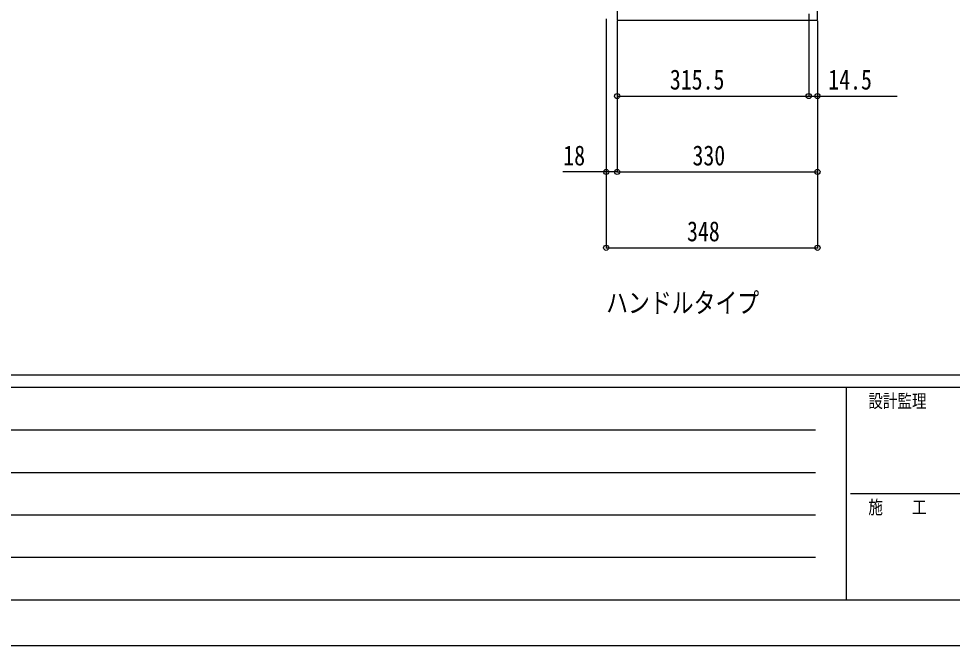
# Model space of a CAD drawing. Units: millimetres, scale not verified. Extents: x -4205 to 4205, y -2970 to 2970.
# Drawn here: x -2667 to -1130, y -2970 to -1938 of the extents above; entities that cross this region are included whole.
import ezdxf
from ezdxf.enums import TextEntityAlignment as Align

# ---------------------------------------------------------------- set-up
doc = ezdxf.new("R2010")
doc.units = ezdxf.units.MM
doc.header["$LTSCALE"] = 20
for name, color, linetype in [('0-1_USER1', 3, 'Continuous'), ('0-3_YKK_12', 2, 'Continuous'), ('0-5_YKK_D', 6, 'Continuous'), ('0-6_YKK_ZWAK', 7, 'Continuous')]:
    doc.layers.add(name, color=color, linetype=linetype)
doc.styles.add('ＭＳ ゴシック', font='')
doc.styles.get('ＭＳ ゴシック').set_extended_font_data('MS Gothic')

msp = doc.modelspace()

# ---------------------------------------------------------------- linework, layer by layer
at = {"layer": '0-3_YKK_12'}
msp.add_lwpolyline([(-1681.98, -1940), (-1351.98, -1940), (-1351.98, -1160), (-1681.98, -1160)], close=True, dxfattribs=at)
at = {"layer": '0-5_YKK_D'}
for p, q in [((-1366.48, -1929.75), (-1366.48, -2066)), ((-1366.48, -1929.75), (-1366.48, -2066)), ((-1699.98, -1938), (-1699.98, -2191)), ((-1699.98, -1938), (-1699.98, -2316)), ((-1681.98, -1941), (-1681.98, -2066)), ((-1681.98, -1941), (-1681.98, -2191)), ((-1681.98, -1941), (-1681.98, -2191)), ((-1351.98, -1941), (-1351.98, -2066)), ((-1351.98, -1941), (-1351.98, -2191)), ((-1351.98, -1941), (-1351.98, -2316)), ((-1681.98, -2065), (-1366.48, -2065)), ((-1681.98, -2190), (-1351.98, -2190)), ((-1699.98, -2315), (-1351.98, -2315))]:
    msp.add_line(p, q, dxfattribs=at)
for points in [[(-1366.48, -2065), (-1351.98, -2065), (-1220.58, -2065)], [(-1681.98, -2190), (-1699.98, -2190), (-1771.38, -2190)]]:
    msp.add_lwpolyline(points, dxfattribs=at)
for centre in [(-1681.98, -2065), (-1366.48, -2065), (-1366.48, -2065), (-1351.98, -2065), (-1699.98, -2190), (-1681.98, -2190), (-1681.98, -2190), (-1351.98, -2190), (-1699.98, -2315), (-1351.98, -2315)]:
    msp.add_circle(centre, 4.25, dxfattribs=at)
at = {"layer": '0-6_YKK_ZWAK'}
for p, q in [((3895.02, -2525), (-3904.98, -2525)), ((-1304.98, -2545), (-3904.98, -2545)), ((-1304.98, -2545), (-1304.98, -2895)), ((-4.98, -2545), (-1304.98, -2545)), ((-3862.48, -2615), (-1354.98, -2615)), ((-3862.48, -2685), (-1354.98, -2685)), ((-1297.48, -2720), (-4.98, -2720)), ((-3862.48, -2755), (-1354.98, -2755)), ((-3862.48, -2825), (-1354.98, -2825)), ((-3904.98, -2895), (-1304.98, -2895)), ((-1304.98, -2895), (-4.98, -2895))]:
    msp.add_line(p, q, dxfattribs=at)
msp.add_lwpolyline([(-4205, -2970), (4205, -2970), (4205, 2970), (-4205, 2970)], close=True, dxfattribs=at)

# ---------------------------------------------------------------- texts
at = {"layer": '0-1_USER1', "style": 'ＭＳ ゴシック', "width": 0.8}
msp.add_text('ハンドルタイプ', height=32.99, dxfattribs=at).set_placement((-1700, -2432), align=Align.BOTTOM_LEFT)
at = {"layer": '0-5_YKK_D', "style": 'ＭＳ ゴシック', "width": 0.8}
for s, p in [('315.5', (-1595.03, -2064.2)), ('14.5', (-1334.18, -2064.2)), ('18', (-1770.58, -2189.2)), ('330', (-1557.78, -2189.2)), ('348', (-1566.78, -2314.2))]:
    msp.add_text(s, height=32.99, dxfattribs=at).set_placement(p, align=Align.BOTTOM_LEFT)
at = {"layer": '0-6_YKK_ZWAK', "style": 'ＭＳ ゴシック', "width": 0.8}
for s, p in [('設計監理', (-1268.31, -2585)), ('施\u3000\u3000工', (-1268.31, -2760))]:
    msp.add_text(s, height=21.99, dxfattribs=at).set_placement(p, align=Align.BOTTOM_LEFT)

doc.saveas('drawing.dxf')
